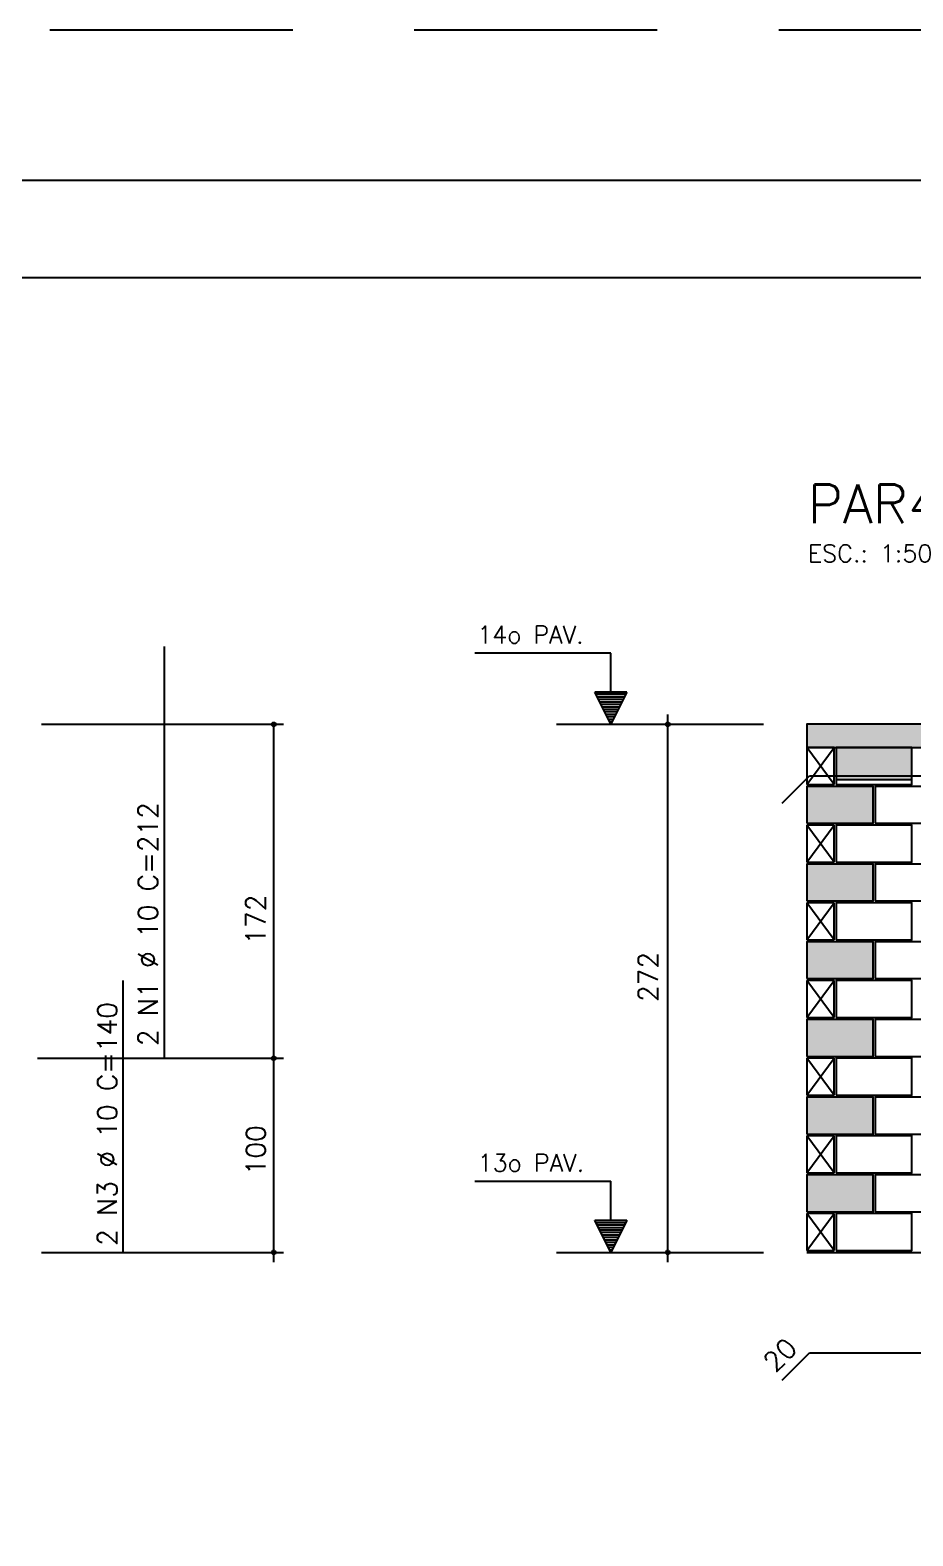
# Model space of a CAD drawing. Extents: x -1.9 to 86, y -1.6 to 60.9.
# Drawn here: x 34.6 to 43.68, y 45.44 to 60.95 of the extents above; entities that cross this region are included whole.
import ezdxf

# ---------------------------------------------------------------- set-up
doc = ezdxf.new("R2010")
doc.units = 0
doc.header["$MEASUREMENT"] = 0
doc.linetypes.add('HIDDEN', pattern=[0.375, 0.25, -0.125])
doc.layers.get('0').update_dxf_attribs({"linetype": 'CONTINUOUS'})
doc.layers.get('Defpoints').update_dxf_attribs({"linetype": 'CONTINUOUS'})
for name, color, linetype in [('ARQ_FOLHA', 7, 'CONTINUOUS'), ('PENA_01', 1, 'CONTINUOUS'), ('PENA_02', 2, 'CONTINUOUS'), ('PENA_03', 3, 'CONTINUOUS'), ('PENA_05', 5, 'CONTINUOUS'), ('PENA_06', 6, 'CONTINUOUS'), ('PENA_09', 254, 'CONTINUOUS'), ('PENA_11', 252, 'CONTINUOUS'), ('PENA_21', 100, 'CONTINUOUS')]:
    doc.layers.add(name, color=color, linetype=linetype)
doc.styles.get("Standard").update_dxf_attribs({"font": 'ROMANS.SHX'})

# ---------------------------------------------------------------- blocks, each defined once
blk = doc.blocks.new('FOLHA A1 - 841 X 594')
at = {"layer": 'ARQ_FOLHA', "color": 1}
for points in [[(-841, 0), (0, 0), (0, 594), (-841, 594)], [(-816, 10), (-10, 10), (-10, 584), (-816, 584)]]:
    blk.add_lwpolyline(points, close=True, dxfattribs=at)
at = {"layer": 'Defpoints', "color": 8, "linetype": 'HIDDEN', "ltscale": 100}
blk.add_lwpolyline([(-860.5, 609.5), (-860.5, -15.5), (19.5, -15.5), (19.5, 609.5)], close=True, dxfattribs=at)
blk = doc.blocks.new('*U24')
blk.add_blockref('FOLHA A1 - 841 X 594', (0, 0))

msp = doc.modelspace()

# ---------------------------------------------------------------- linework, layer by layer
at = {"layer": 'PENA_01', "linetype": 'Continuous'}
for p, q in [((40.012, 53.795), (42.143, 53.795)), ((42.891, 53.225), (43.671, 53.225)), ((40.012, 48.355), (42.143, 48.355))]:
    msp.add_line(p, q, dxfattribs=at)
at = {"layer": 'PENA_02', "linetype": 'Continuous'}
for p, q in [((42.871, 53.555), (42.591, 53.555)), ((42.591, 53.555), (42.591, 53.175)), ((42.871, 53.175), (42.871, 53.555)), ((42.591, 53.175), (42.871, 53.175)), ((42.871, 52.755), (42.591, 52.755)), ((42.591, 52.755), (42.591, 52.375)), ((42.871, 52.375), (42.871, 52.755)), ((42.591, 52.375), (42.871, 52.375)), ((42.871, 51.955), (42.591, 51.955)), ((42.591, 51.955), (42.591, 51.575)), ((42.871, 51.575), (42.871, 51.955)), ((42.591, 51.575), (42.871, 51.575)), ((42.871, 51.155), (42.591, 51.155)), ((42.591, 51.155), (42.591, 50.775)), ((42.871, 50.775), (42.871, 51.155)), ((42.591, 50.775), (42.871, 50.775)), ((42.871, 50.355), (42.591, 50.355)), ((42.591, 50.355), (42.591, 49.975)), ((42.871, 49.975), (42.871, 50.355)), ((42.591, 49.975), (42.871, 49.975)), ((42.871, 49.555), (42.591, 49.555)), ((42.591, 49.555), (42.591, 49.175)), ((42.871, 49.175), (42.871, 49.555)), ((42.591, 49.175), (42.871, 49.175)), ((42.871, 48.755), (42.591, 48.755)), ((42.591, 48.755), (42.591, 48.375)), ((42.871, 48.375), (42.871, 48.755)), ((42.591, 48.375), (42.871, 48.375)), ((42.591, 48.355), (52.571, 48.355))]:
    msp.add_line(p, q, dxfattribs=at)
for points in [[(42.591, 53.555), (52.571, 53.555), (52.571, 53.795), (42.591, 53.795), (42.591, 53.555)], [(42.891, 53.175), (43.671, 53.175), (43.671, 53.555), (42.891, 53.555), (42.891, 53.175)], [(42.591, 52.775), (43.271, 52.775), (43.271, 53.155), (42.591, 53.155), (42.591, 52.775)], [(43.291, 52.775), (44.071, 52.775), (44.071, 53.155), (43.291, 53.155), (43.291, 52.775)], [(42.891, 52.375), (43.671, 52.375), (43.671, 52.755), (42.891, 52.755), (42.891, 52.375)], [(42.591, 51.975), (43.271, 51.975), (43.271, 52.355), (42.591, 52.355), (42.591, 51.975)], [(43.291, 51.975), (44.071, 51.975), (44.071, 52.355), (43.291, 52.355), (43.291, 51.975)], [(42.891, 51.575), (43.671, 51.575), (43.671, 51.955), (42.891, 51.955), (42.891, 51.575)], [(42.591, 51.175), (43.271, 51.175), (43.271, 51.555), (42.591, 51.555), (42.591, 51.175)], [(43.291, 51.175), (44.071, 51.175), (44.071, 51.555), (43.291, 51.555), (43.291, 51.175)], [(42.891, 50.775), (43.671, 50.775), (43.671, 51.155), (42.891, 51.155), (42.891, 50.775)], [(42.591, 50.375), (43.271, 50.375), (43.271, 50.755), (42.591, 50.755), (42.591, 50.375)], [(43.291, 50.375), (44.071, 50.375), (44.071, 50.755), (43.291, 50.755), (43.291, 50.375)], [(42.891, 49.975), (43.671, 49.975), (43.671, 50.355), (42.891, 50.355), (42.891, 49.975)], [(42.591, 49.575), (43.271, 49.575), (43.271, 49.955), (42.591, 49.955), (42.591, 49.575)], [(43.291, 49.575), (44.071, 49.575), (44.071, 49.955), (43.291, 49.955), (43.291, 49.575)], [(42.891, 49.175), (43.671, 49.175), (43.671, 49.555), (42.891, 49.555), (42.891, 49.175)], [(42.591, 48.775), (43.271, 48.775), (43.271, 49.155), (42.591, 49.155), (42.591, 48.775)], [(43.291, 48.775), (44.071, 48.775), (44.071, 49.155), (43.291, 49.155), (43.291, 48.775)], [(42.891, 48.375), (43.671, 48.375), (43.671, 48.755), (42.891, 48.755), (42.891, 48.375)]]:
    msp.add_lwpolyline(points, dxfattribs=at)
for centre, radius in [((37.103, 53.795), 0.02), ((37.103, 53.795), 0.01), ((41.158, 53.795), 0.02), ((41.158, 53.795), 0.01), ((37.103, 50.355), 0.02), ((37.103, 50.355), 0.01), ((37.103, 48.355), 0.02), ((37.103, 48.355), 0.01), ((41.158, 48.355), 0.02), ((41.158, 48.355), 0.01)]:
    msp.add_circle(centre, radius, dxfattribs=at)
at = {"layer": 'PENA_03', "linetype": 'Continuous'}
for p, q in [((40.571, 54.527), (39.171, 54.527)), ((40.571, 54.127), (40.571, 54.527)), ((40.573, 54.127), (40.573, 54.528)), ((40.572, 53.795), (40.406, 54.127)), ((40.406, 54.127), (40.571, 54.127)), ((40.572, 53.798), (40.408, 54.125)), ((40.736, 54.125), (40.408, 54.125)), ((40.725, 54.101), (40.419, 54.101)), ((40.712, 54.076), (40.432, 54.076)), ((40.7, 54.05), (40.444, 54.05)), ((40.687, 54.024), (40.457, 54.024)), ((40.674, 53.999), (40.47, 53.999)), ((40.661, 53.973), (40.483, 53.973)), ((40.738, 54.127), (40.572, 53.795)), ((40.736, 54.125), (40.572, 53.798)), ((40.573, 54.127), (40.738, 54.127)), ((40.649, 53.948), (40.495, 53.948)), ((40.636, 53.922), (40.508, 53.922)), ((40.623, 53.897), (40.521, 53.897)), ((40.61, 53.871), (40.534, 53.871)), ((40.597, 53.846), (40.546, 53.846)), ((40.585, 53.82), (40.559, 53.82)), ((41.158, 48.254), (41.158, 53.895)), ((34.713, 53.795), (37.203, 53.795)), ((37.103, 48.254), (37.103, 53.795)), ((42.591, 53.175), (42.871, 53.555)), ((42.871, 53.175), (42.591, 53.555)), ((42.591, 52.375), (42.871, 52.755)), ((42.871, 52.375), (42.591, 52.755)), ((42.591, 51.575), (42.871, 51.955)), ((42.871, 51.575), (42.591, 51.955)), ((42.591, 50.775), (42.871, 51.155)), ((42.871, 50.775), (42.591, 51.155)), ((34.671, 50.355), (37.203, 50.355)), ((42.591, 49.975), (42.871, 50.355)), ((42.871, 49.975), (42.591, 50.355)), ((42.591, 49.175), (42.871, 49.555)), ((42.871, 49.175), (42.591, 49.555)), ((40.571, 49.087), (39.171, 49.087)), ((40.571, 48.687), (40.571, 49.087)), ((40.573, 48.687), (40.573, 49.088)), ((42.591, 48.375), (42.871, 48.755)), ((42.871, 48.375), (42.591, 48.755)), ((40.572, 48.355), (40.406, 48.687)), ((40.406, 48.687), (40.571, 48.687)), ((40.572, 48.358), (40.408, 48.685)), ((40.736, 48.685), (40.408, 48.685)), ((40.725, 48.661), (40.419, 48.661)), ((40.712, 48.636), (40.432, 48.636)), ((40.7, 48.61), (40.444, 48.61)), ((40.687, 48.584), (40.457, 48.584)), ((40.674, 48.559), (40.47, 48.559)), ((40.738, 48.687), (40.572, 48.355)), ((40.736, 48.685), (40.572, 48.358)), ((40.573, 48.687), (40.738, 48.687)), ((40.661, 48.533), (40.483, 48.533)), ((40.649, 48.508), (40.495, 48.508)), ((40.636, 48.482), (40.508, 48.482)), ((40.623, 48.457), (40.521, 48.457)), ((40.61, 48.431), (40.534, 48.431)), ((40.597, 48.406), (40.546, 48.406)), ((34.713, 48.355), (37.203, 48.355)), ((40.585, 48.38), (40.559, 48.38))]:
    msp.add_line(p, q, dxfattribs=at)
at = {"layer": 'PENA_05', "linetype": 'Continuous'}
for p, q in [((35.979, 50.352), (35.979, 54.595)), ((42.334, 52.982), (42.617, 53.264)), ((42.617, 53.264), (52.47, 53.265)), ((35.553, 48.355), (35.553, 51.155)), ((42.334, 47.038), (42.617, 47.321)), ((42.617, 47.321), (52.47, 47.321))]:
    msp.add_line(p, q, dxfattribs=at)
at = {"layer": 'PENA_09', "linetype": 'Continuous'}
msp.add_lwpolyline([(42.891, 53.225), (43.671, 53.225), (43.671, 53.555), (42.891, 53.555), (42.891, 53.225)], dxfattribs=at)
for points in [[(42.891, 53.225), (43.671, 53.225), (43.671, 53.555)], [(42.891, 53.225), (43.671, 53.555), (42.891, 53.555)], [(42.891, 53.225), (42.891, 53.555), (42.891, 53.225)]]:
    msp.add_solid(points, dxfattribs=at)
at = {"layer": 'PENA_11', "linetype": 'Continuous'}
for points in [[(42.591, 53.555), (52.571, 53.555), (52.571, 53.795)], [(42.591, 53.555), (52.571, 53.795), (42.591, 53.795)], [(42.591, 53.555), (42.591, 53.795), (42.591, 53.555)]]:
    msp.add_solid(points, dxfattribs=at)
at = {"layer": 'PENA_21', "linetype": 'Continuous'}
for points in [[(42.591, 52.775), (43.271, 52.775), (43.271, 53.155), (42.591, 53.155), (42.591, 52.775)], [(42.591, 51.975), (43.271, 51.975), (43.271, 52.355), (42.591, 52.355), (42.591, 51.975)], [(42.591, 51.175), (43.271, 51.175), (43.271, 51.555), (42.591, 51.555), (42.591, 51.175)], [(42.591, 50.375), (43.271, 50.375), (43.271, 50.755), (42.591, 50.755), (42.591, 50.375)], [(42.591, 49.575), (43.271, 49.575), (43.271, 49.955), (42.591, 49.955), (42.591, 49.575)], [(42.591, 48.775), (43.271, 48.775), (43.271, 49.155), (42.591, 49.155), (42.591, 48.775)]]:
    msp.add_lwpolyline(points, dxfattribs=at)
for points in [[(42.591, 52.775), (43.271, 52.775), (43.271, 53.155)], [(42.591, 52.775), (43.271, 53.155), (42.591, 53.155)], [(42.591, 52.775), (42.591, 53.155), (42.591, 52.775)], [(42.591, 51.975), (43.271, 51.975), (43.271, 52.355)], [(42.591, 51.975), (43.271, 52.355), (42.591, 52.355)], [(42.591, 51.975), (42.591, 52.355), (42.591, 51.975)], [(42.591, 51.175), (43.271, 51.175), (43.271, 51.555)], [(42.591, 51.175), (43.271, 51.555), (42.591, 51.555)], [(42.591, 51.175), (42.591, 51.555), (42.591, 51.175)], [(42.591, 50.375), (43.271, 50.375), (43.271, 50.755)], [(42.591, 50.375), (43.271, 50.755), (42.591, 50.755)], [(42.591, 50.375), (42.591, 50.755), (42.591, 50.375)], [(42.591, 49.575), (43.271, 49.575), (43.271, 49.955)], [(42.591, 49.575), (43.271, 49.955), (42.591, 49.955)], [(42.591, 49.575), (42.591, 49.955), (42.591, 49.575)], [(42.591, 48.775), (43.271, 48.775), (43.271, 49.155)], [(42.591, 48.775), (43.271, 49.155), (42.591, 49.155)], [(42.591, 48.775), (42.591, 49.155), (42.591, 48.775)]]:
    msp.add_solid(points, dxfattribs=at)

# ---------------------------------------------------------------- block references
at = {"xscale": 0.0999999999999994, "yscale": 0.0999999999999994, "zscale": 0.0999999999999994}
msp.add_blockref('*U24', (84.1, -0.005), dxfattribs=at)

# ---------------------------------------------------------------- texts
at = {"layer": 'PENA_03', "linetype": 'Continuous'}
for s, p in [('ESC.: 1:50', (42.601, 55.465)), ('14o PAV.', (39.197, 54.628)), ('13o PAV.', (39.202, 49.188))]:
    msp.add_text(s, height=0.18, dxfattribs=at).set_placement(p)
for s, rotation, p in [('2 N1 %%c 10 C=212', 90, (35.909, 50.48)), ('172', 90, (37.017, 51.527)), ('272', 90, (41.056, 50.936)), ('2 N3 %%c 10 C=140', 90, (35.49, 48.422)), ('100', 90, (37.019, 49.151)), ('20', 45, (42.264, 47.109))]:
    msp.add_text(s, height=0.2, rotation=rotation, dxfattribs=at).set_placement(p)
at = {"layer": 'PENA_06', "linetype": 'Continuous'}
msp.add_text('PAR41', height=0.4, dxfattribs=at).set_placement((42.601, 55.865))

doc.saveas('drawing.dxf')
